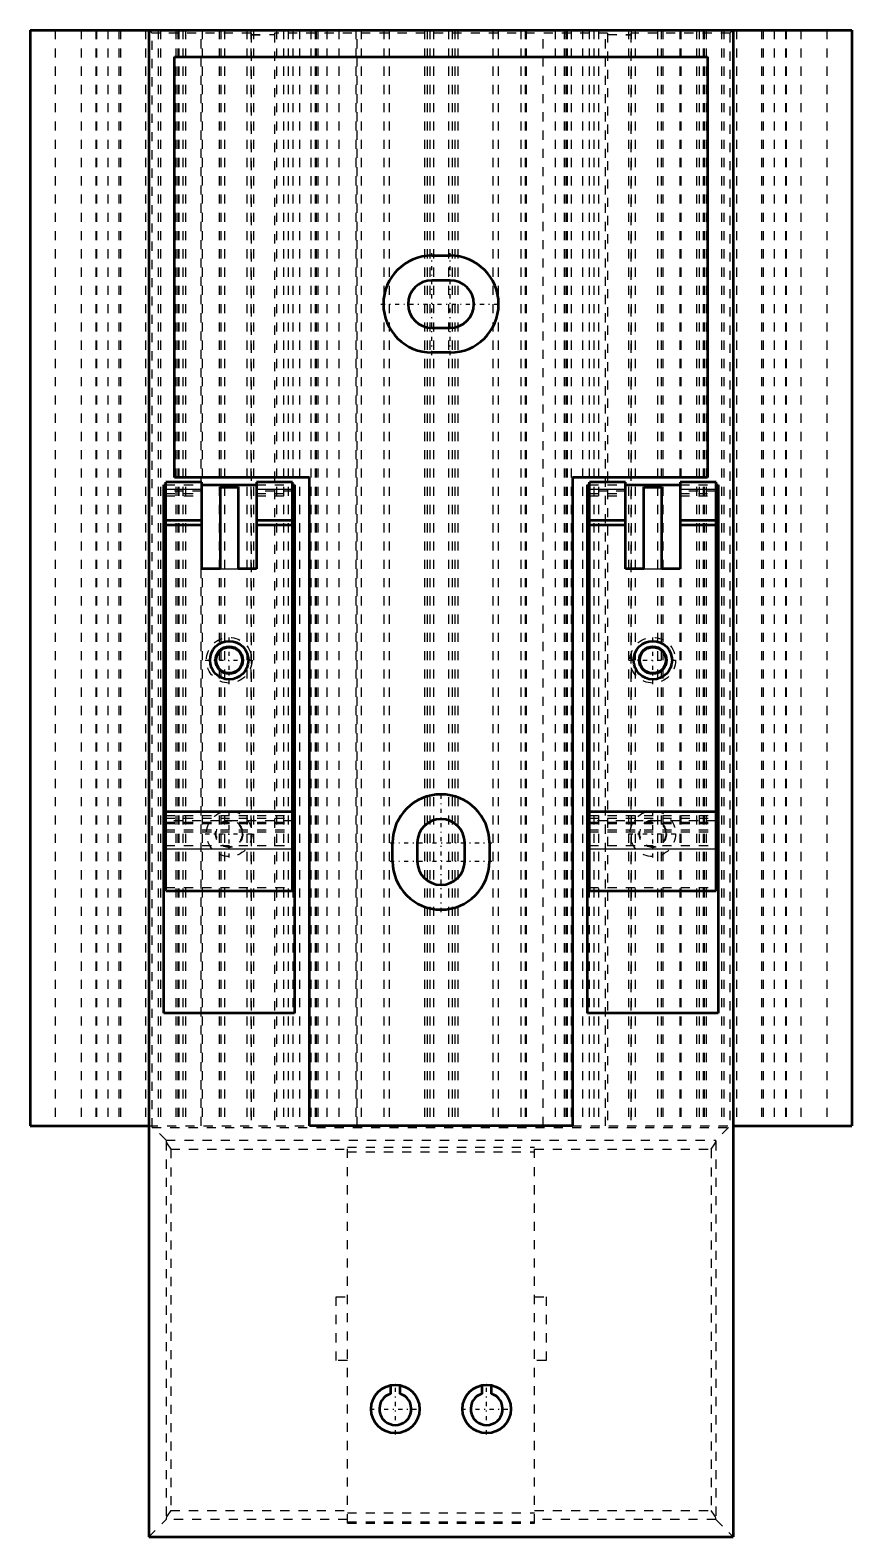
# Model space of a CAD drawing. Header units: millimetres. Extents: x -45 to 45, y 0 to 165.
import ezdxf

# ---------------------------------------------------------------- set-up
doc = ezdxf.new("R2010")
doc.units = ezdxf.units.MM
doc.linetypes.add('Center', pattern=[1.5, 0.45, -0.5, 0.05, -0.5])
doc.linetypes.add('Dashed', pattern=[2, 1, -1])
for name, color, linetype, lineweight in [('AM_0', 7, 'Continuous', 50), ('AM_4', 3, 'Continuous', 25), ('AM_7', 7, 'Center', 25), ('AM_9', 6, 'Dashed', 25)]:
    doc.layers.add(name, color=color, linetype=linetype, lineweight=lineweight)

# ---------------------------------------------------------------- blocks, each defined once
blk = doc.blocks.new('1_3105_XX0__1__2_1_0_in_3105_360__1__1')
at = {"layer": 'AM_0'}
for p, q in [((-26.2, 115.5), (-30.15, 115.5)), ((-30.15, 70.75), (-30.15, 115.5)), ((-26.2, 106), (-26.2, 115.5)), ((-20.2, 115.5), (-20.2, 106)), ((-16.25, 115.5), (-20.2, 115.5)), ((-16.25, 70.75), (-16.25, 115.5)), ((-24.2, 115), (-24.2, 106)), ((-24.2, 115), (-22.2, 115)), ((-24.2, 114.94), (-22.2, 114.94)), ((-22.2, 115), (-22.2, 106)), ((-30.15, 111.33), (-26.2, 111.33)), ((-30.15, 110.83), (-26.2, 110.83)), ((-20.2, 111.33), (-16.25, 111.33)), ((-20.2, 110.83), (-16.25, 110.83)), ((-24.2, 106), (-26.2, 106)), ((-20.2, 106), (-22.2, 106)), ((-16.25, 79.4), (-30.15, 79.4)), ((-30.15, 70.75), (-16.25, 70.75))]:
    blk.add_line(p, q, dxfattribs=at)
blk.add_circle((-23.2, 96), 2.1, dxfattribs=at)
at = {"layer": 'AM_4'}
for p, q in [((-30.15, 114.75), (-26.2, 114.75)), ((-20.2, 114.75), (-16.25, 114.75)), ((-24.2, 106), (-22.2, 106)), ((-30.15, 75.35), (-16.25, 75.35))]:
    blk.add_line(p, q, dxfattribs=at)
at = {"layer": 'AM_9'}
for p, q in [((-26.2, 114.5), (-30.15, 114.5)), ((-30.15, 114.25), (-26.2, 114.25)), ((-30.15, 114), (-26.2, 114)), ((-16.25, 114.5), (-20.2, 114.5)), ((-20.2, 114.25), (-16.25, 114.25)), ((-20.2, 114), (-16.25, 114)), ((-30.15, 79), (-16.25, 79)), ((-30.15, 78.71), (-16.25, 78.71)), ((-16.25, 78.4), (-30.15, 78.4)), ((-30.15, 78.28), (-16.25, 78.28)), ((-30.15, 78.21), (-16.25, 78.21)), ((-30.15, 78.13), (-16.25, 78.13)), ((-30.15, 77.41), (-16.25, 77.41)), ((-30.15, 77.21), (-16.25, 77.21)), ((-30.15, 75.7), (-16.25, 75.7)), ((-30.15, 71.1), (-16.25, 71.1))]:
    blk.add_line(p, q, dxfattribs=at)
blk = doc.blocks.new('2_3105_XX0__1__2_2_0_in_3105_360__1__1')
at = {"layer": 'AM_0'}
for p, q in [((20.2, 115.5), (16.25, 115.5)), ((16.25, 70.75), (16.25, 115.5)), ((20.2, 106), (20.2, 115.5)), ((26.2, 115.5), (26.2, 106)), ((30.15, 115.5), (26.2, 115.5)), ((30.15, 70.75), (30.15, 115.5)), ((22.2, 115), (24.2, 115)), ((22.2, 106), (22.2, 115)), ((22.2, 114.94), (24.2, 114.94)), ((24.2, 106), (24.2, 115)), ((16.25, 111.33), (20.2, 111.33)), ((16.25, 110.83), (20.2, 110.83)), ((26.2, 111.33), (30.15, 111.33)), ((26.2, 110.83), (30.15, 110.83)), ((22.2, 106), (20.2, 106)), ((26.2, 106), (24.2, 106)), ((30.15, 79.4), (16.25, 79.4)), ((16.25, 70.75), (30.15, 70.75))]:
    blk.add_line(p, q, dxfattribs=at)
blk.add_circle((23.2, 96), 2.1, dxfattribs=at)
at = {"layer": 'AM_4'}
for p, q in [((16.25, 114.75), (20.2, 114.75)), ((26.2, 114.75), (30.15, 114.75)), ((22.2, 106), (24.2, 106)), ((16.25, 75.35), (30.15, 75.35))]:
    blk.add_line(p, q, dxfattribs=at)
at = {"layer": 'AM_9'}
for p, q in [((20.2, 114.5), (16.25, 114.5)), ((16.25, 114.25), (20.2, 114.25)), ((16.25, 114), (20.2, 114)), ((30.15, 114.5), (26.2, 114.5)), ((26.2, 114.25), (30.15, 114.25)), ((26.2, 114), (30.15, 114)), ((16.25, 79), (30.15, 79)), ((16.25, 78.71), (30.15, 78.71)), ((30.15, 78.4), (16.25, 78.4)), ((16.25, 78.28), (30.15, 78.28)), ((16.25, 78.21), (30.15, 78.21)), ((16.25, 78.13), (30.15, 78.13)), ((16.25, 77.41), (30.15, 77.41)), ((16.25, 77.21), (30.15, 77.21)), ((16.25, 75.7), (30.15, 75.7)), ((16.25, 71.1), (30.15, 71.1))]:
    blk.add_line(p, q, dxfattribs=at)
blk = doc.blocks.new('3_3105_360__1__1_0_in_3105_360__1__1')
at = {"layer": 'AM_0'}
for p, q in [((-45, 165), (-45, 45)), ((-45, 165), (45, 165)), ((-32, 165), (-32, 0)), ((32, 165), (32, 0)), ((45, 165), (45, 45)), ((-29.2, 162.07), (29.2, 162.07)), ((-29.2, 116), (-29.2, 162.07)), ((29.2, 162.07), (29.2, 116)), ((-1, 140.31), (1, 140.31)), ((1, 137.6), (-1, 137.6)), ((-1, 132.4), (1, 132.4)), ((1, 129.69), (-1, 129.69)), ((-14.4, 116), (-29.2, 116)), ((-14.4, 45), (-14.4, 116)), ((29.2, 116), (14.4, 116)), ((14.4, 116), (14.4, 45)), ((-30.35, 115.2), (-30.15, 115.2)), ((-30.35, 57.35), (-30.35, 115.2)), ((-26.2, 115.2), (-20.2, 115.2)), ((-16.25, 115.2), (-16.05, 115.2)), ((-16.05, 115.2), (-16.05, 57.35)), ((16.05, 115.2), (16.25, 115.2)), ((16.05, 57.35), (16.05, 115.2)), ((20.2, 115.2), (26.2, 115.2)), ((30.15, 115.2), (30.35, 115.2)), ((30.35, 115.2), (30.35, 57.35)), ((-5.31, 74), (-5.31, 76)), ((-2.6, 76), (-2.6, 74)), ((2.6, 74), (2.6, 76)), ((5.31, 76), (5.31, 74)), ((-16.05, 57.35), (-30.35, 57.35)), ((30.35, 57.35), (16.05, 57.35)), ((-45, 45), (-32, 45)), ((14.4, 45), (-14.4, 45)), ((32, 45), (45, 45)), ((-5.5, 15.68), (-5.5, 16.6)), ((-4.5, 16.6), (-4.5, 15.68)), ((4.5, 15.68), (4.5, 16.6)), ((5.5, 16.6), (5.5, 15.68)), ((-32, 0), (32, 0))]:
    blk.add_line(p, q, dxfattribs=at)
for centre, radius in [((-23.2, 96), 1.5), ((-23.2, 96), 1.43), ((23.2, 96), 1.5), ((23.2, 96), 1.43), ((-5, 14), 2.65), ((5, 14), 2.65)]:
    blk.add_circle(centre, radius, dxfattribs=at)
for centre, radius, start, end in [((-1, 135), 5.31, 90, 270), ((1, 135), 5.31, 270, 90), ((-1, 135), 2.6, 90, 270), ((1, 135), 2.6, 270, 90), ((0, 76), 5.31, 360, 180), ((0, 76), 2.6, 0, 180), ((0, 74), 5.31, 180, 360), ((0, 74), 2.6, 180, 0), ((-5, 14), 1.75, 106.6015, 73.3985), ((5, 14), 1.75, 106.6015, 73.3985)]:
    blk.add_arc(centre, radius, start, end, dxfattribs=at)
at = {"layer": 'AM_7'}
for p, q in [((-1, 129.42), (-1, 140.58)), ((1, 129.42), (1, 140.58)), ((-6.58, 135), (6.58, 135)), ((-23.2, 93.38), (-23.2, 98.62)), ((23.2, 93.38), (23.2, 98.62)), ((-25.82, 96), (-20.57, 96)), ((20.57, 96), (25.82, 96)), ((0, 68.42), (0, 81.58)), ((-23.2, 74.38), (-23.2, 79.62)), ((23.2, 74.38), (23.2, 79.62)), ((-25.82, 77), (-20.57, 77)), ((-5.58, 76), (5.58, 76)), ((20.57, 77), (25.82, 77)), ((-5.58, 74), (5.58, 74)), ((-5, 11.22), (-5, 16.78)), ((5, 11.22), (5, 16.78)), ((-7.78, 14), (-2.22, 14)), ((2.22, 14), (7.78, 14))]:
    blk.add_line(p, q, dxfattribs=at)
at = {"layer": 'AM_9'}
for p, q in [((-42.26, 165), (-42.26, 45)), ((-39.42, 165), (-39.42, 45)), ((-37.82, 165), (-37.82, 45)), ((-37.73, 165), (-37.73, 45)), ((-36.5, 165), (-36.5, 45)), ((-35.27, 165), (-35.27, 45)), ((-35.12, 165), (-35.12, 45)), ((-32.36, 165), (-32.36, 45)), ((-31.65, 164.65), (-32, 165)), ((-30.97, 165), (-30.97, 45)), ((-30.73, 165), (-30.73, 45)), ((-29.05, 165), (-29.05, 45)), ((-28.84, 165), (-28.84, 45)), ((-28.73, 165), (-28.73, 45)), ((-28.27, 165), (-28.27, 45)), ((-27.97, 165), (-27.97, 45)), ((-26.27, 45), (-26.27, 165)), ((-26.16, 165), (-26.16, 45)), ((-24.3, 165), (-24.3, 45)), ((-24.11, 165), (-24.11, 45)), ((-23.73, 165), (-23.73, 45)), ((-21.27, 165), (-21.27, 45)), ((-20.82, 165), (-20.82, 45)), ((-20.53, 165), (-20.53, 45)), ((-18, 165), (-18, 45)), ((-17.26, 165), (-17.26, 45)), ((-16.73, 165), (-16.73, 45)), ((-16.23, 165), (-16.23, 45)), ((-15.5, 165), (-15.5, 45)), ((-14.27, 165), (-14.27, 45)), ((-13.8, 165), (-13.8, 45)), ((-13.67, 165), (-13.67, 45)), ((-13.5, 165), (-13.5, 45)), ((-12.5, 165), (-12.5, 45)), ((-11.2, 165), (-11.2, 45)), ((-9.33, 165), (-9.33, 45)), ((-9.2, 45), (-9.2, 165)), ((-8.73, 165), (-8.73, 45)), ((-6.27, 165), (-6.27, 45)), ((-5.67, 165), (-5.67, 45)), ((-1.82, 165), (-1.82, 45)), ((-1.51, 165), (-1.51, 45)), ((-1.23, 165), (-1.23, 45)), ((-0.83, 165), (-0.83, 45)), ((0.83, 165), (0.83, 45)), ((1.23, 165), (1.23, 45)), ((1.51, 165), (1.51, 45)), ((1.83, 165), (1.83, 45)), ((5.68, 165), (5.68, 45)), ((6.27, 165), (6.27, 45)), ((8.73, 165), (8.73, 45)), ((9.2, 165), (9.2, 45)), ((9.33, 165), (9.33, 45)), ((11.2, 45), (11.2, 165)), ((12.5, 165), (12.5, 45)), ((13.5, 165), (13.5, 45)), ((13.68, 165), (13.68, 45)), ((13.8, 165), (13.8, 45)), ((14.27, 165), (14.27, 45)), ((15.5, 165), (15.5, 45)), ((16.23, 165), (16.23, 45)), ((16.73, 165), (16.73, 45)), ((17.26, 165), (17.26, 45)), ((18, 45), (18, 165)), ((20.53, 165), (20.53, 45)), ((20.82, 165), (20.82, 45)), ((21.27, 165), (21.27, 45)), ((23.73, 165), (23.73, 45)), ((24.11, 165), (24.11, 45)), ((24.3, 165), (24.3, 45)), ((26.16, 165), (26.16, 45)), ((26.27, 165), (26.27, 45)), ((27.97, 165), (27.97, 45)), ((28.27, 165), (28.27, 45)), ((28.73, 165), (28.73, 45)), ((28.84, 165), (28.84, 45)), ((29.05, 165), (29.05, 45)), ((30.73, 165), (30.73, 45)), ((30.97, 165), (30.97, 45)), ((32, 165), (31.65, 164.65)), ((32.36, 165), (32.36, 45)), ((35.12, 165), (35.12, 45)), ((35.27, 165), (35.27, 45)), ((36.5, 165), (36.5, 45)), ((37.73, 165), (37.73, 45)), ((37.82, 165), (37.82, 45)), ((39.42, 165), (39.42, 45)), ((42.26, 165), (42.26, 45)), ((-20.8, 164.65), (-31.65, 164.65)), ((-31.65, 44.84), (-31.65, 164.65)), ((-20.8, 164.65), (-20.8, 44.84)), ((-20.8, 164.51), (-18.25, 164.51)), ((-20.8, 164.49), (-18.25, 164.51)), ((-18.25, 164.65), (-18.25, 44.84)), ((18.25, 164.65), (-18.25, 164.65)), ((18.25, 164.65), (18.25, 44.84)), ((18.25, 164.51), (20.8, 164.51)), ((18.25, 164.51), (20.8, 164.49)), ((20.8, 164.65), (20.8, 44.84)), ((31.65, 164.65), (20.8, 164.65)), ((31.65, 164.65), (31.65, 44.84)), ((-30.15, 115.2), (-26.2, 115.2)), ((-20.2, 115.2), (-16.25, 115.2)), ((16.25, 115.2), (20.2, 115.2)), ((26.2, 115.2), (30.15, 115.2)), ((-32, 45), (-14.4, 45)), ((-31.65, 44.84), (31.65, 44.84)), ((-30.11, 43.46), (-31.49, 44.84)), ((14.4, 45), (32, 45)), ((31.49, 44.84), (30.11, 43.46)), ((-30.11, 43.46), (30.11, 43.46)), ((-30.1, 43.32), (-30.1, 2.03)), ((30.1, 43.32), (30.1, 2.03)), ((-29.6, 42.46), (-10.25, 42.46)), ((-29.6, 42.46), (-29.6, 2.89)), ((-10.25, 42.66), (10.25, 42.66)), ((-10.25, 1.5), (-10.25, 42.66)), ((-10.25, 42.18), (10.25, 42.18)), ((10.25, 1.5), (10.25, 42.66)), ((10.25, 42.46), (29.6, 42.46)), ((29.6, 42.46), (29.6, 2.89)), ((-11.5, 26.3), (-10.25, 26.3)), ((-11.5, 19.3), (-11.5, 26.3)), ((10.25, 26.3), (11.5, 26.3)), ((11.5, 26.3), (11.5, 19.3)), ((-10.25, 19.3), (-11.5, 19.3)), ((11.5, 19.3), (10.25, 19.3)), ((-32, 0), (-30.11, 1.89)), ((-10.25, 1.89), (-30.11, 1.89)), ((-29.6, 2.89), (-10.25, 2.89)), ((-10.25, 2.62), (10.25, 2.62)), ((10.25, 2.89), (29.6, 2.89)), ((30.11, 1.89), (10.25, 1.89)), ((30.11, 1.89), (32, 0)), ((-10.25, 1.64), (10.25, 1.64)), ((-10.25, 1.62), (10.25, 1.62)), ((-10.25, 1.5), (10.25, 1.5))]:
    blk.add_line(p, q, dxfattribs=at)
for points in [[(-30.11, 43.46), (-30.11, 43.46), (-30.11, 43.44), (-30.1, 43.42), (-30.1, 43.39), (-30.1, 43.35), (-30.1, 43.32)], [(-30.1, 43.32), (-30.05, 43.16), (-29.92, 42.93), (-29.68, 42.58), (-29.6, 42.47), (-29.6, 42.46)], [(29.6, 42.46), (29.6, 42.47), (29.68, 42.58), (29.92, 42.93), (30.05, 43.16), (30.1, 43.32)], [(30.1, 43.32), (30.1, 43.36), (30.1, 43.4), (30.1, 43.42), (30.11, 43.44), (30.11, 43.46), (30.11, 43.46)], [(-30.1, 2.03), (-30.1, 1.99), (-30.1, 1.95), (-30.1, 1.93), (-30.11, 1.91), (-30.11, 1.89), (-30.11, 1.89)], [(-29.6, 2.89), (-29.6, 2.88), (-29.68, 2.77), (-29.92, 2.42), (-30.05, 2.19), (-30.1, 2.03)], [(30.1, 2.03), (30.05, 2.19), (29.92, 2.42), (29.68, 2.77), (29.6, 2.88), (29.6, 2.89)], [(30.11, 1.89), (30.11, 1.89), (30.11, 1.91), (30.1, 1.93), (30.1, 1.96), (30.1, 2), (30.1, 2.03)]]:
    blk.add_lwpolyline(points, dxfattribs=at)
for centre, radius in [((-23.2, 96), 2.5), ((23.2, 96), 2.5), ((-23.2, 77), 2.5), ((23.2, 77), 2.5), ((-23.2, 77), 1.5), ((-23.2, 77), 1.43), ((23.2, 77), 1.5), ((23.2, 77), 1.43)]:
    blk.add_circle(centre, radius, dxfattribs=at)

msp = doc.modelspace()

# ---------------------------------------------------------------- block references
for name in ['3_3105_360__1__1_0_in_3105_360__1__1', '1_3105_XX0__1__2_1_0_in_3105_360__1__1', '2_3105_XX0__1__2_2_0_in_3105_360__1__1']:
    msp.add_blockref(name, (0, 0))

doc.saveas('drawing.dxf')
